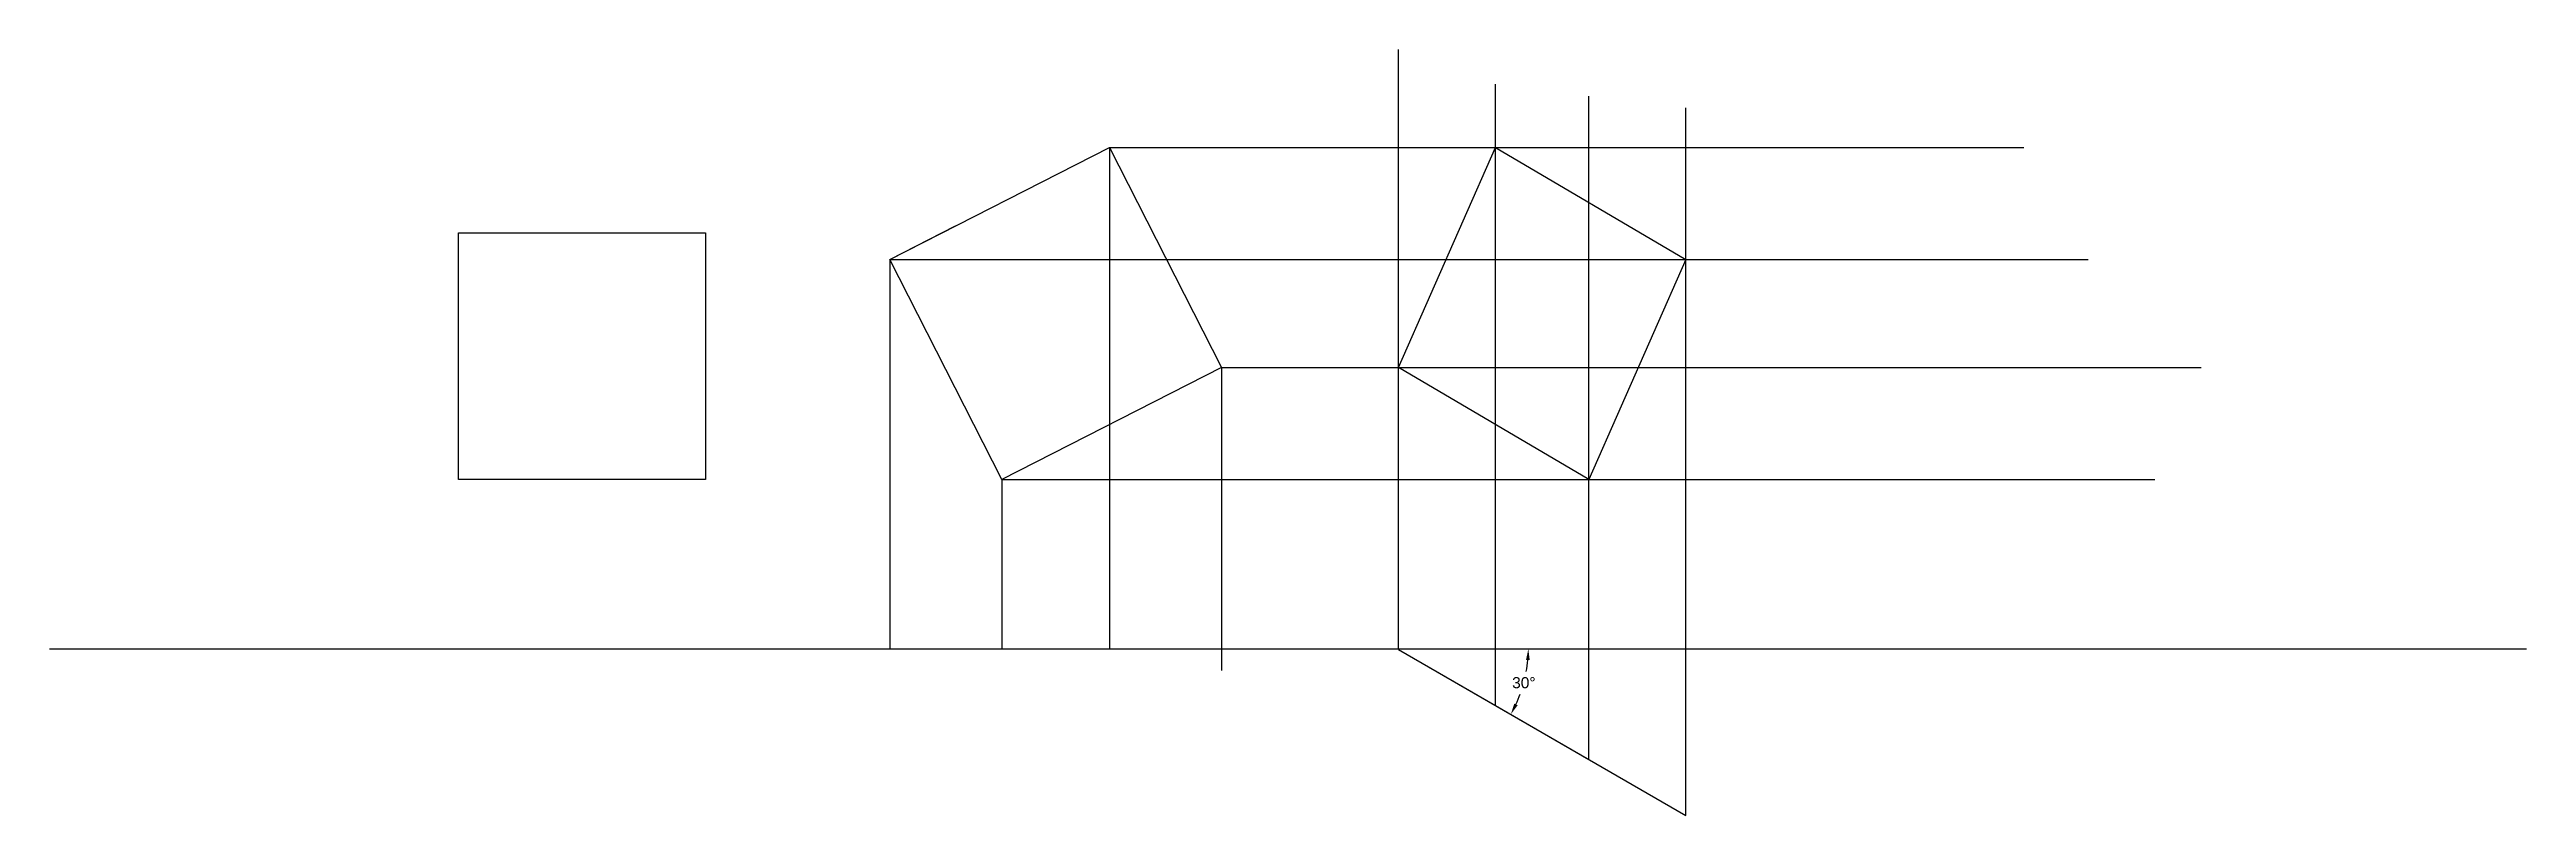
# Model space of a CAD drawing. Header units: millimetres. Extents: x 24 to 426, y 73 to 197.
import ezdxf

# ---------------------------------------------------------------- set-up
doc = ezdxf.new("R2010")
doc.units = ezdxf.units.MM
doc.header["$MEASUREMENT"] = 0
doc.styles.get("Standard").update_dxf_attribs({"font": 'arial.ttf'})
doc.dimstyles.get("Standard").update_dxf_attribs({"dimscale": 10, "dimtxt": 0.18, "dimasz": 0.18, "dimexe": 0.18, "dimexo": 0.0625, "dimgap": 0.09, "dimtad": 0, "dimtih": 1, "dimtoh": 1, "dimdec": 4, "dimzin": 0, "dimdsep": 46, "dimtxsty": 'Standard', "dimcen": 0.09, "dimadec": 0, "dimazin": 0, "dimtfac": 1, "dimtdec": 4, "dimtofl": 0, "dimtmove": 0, "dimatfit": 3, "dimfxl": 1, "dimtolj": 1, "dimtzin": 0, "dimarcsym": 0})

# ---------------------------------------------------------------- blocks, each defined once
blk = doc.blocks.new('*D3')
at = {"color": 0, "lineweight": -2, "transparency": 16777216}
for start, end in [(350.0431, 355.1293), (334.8707, 339.8347)]:
    blk.add_arc((242.98, 100.13), 21.18, start, end, dxfattribs=at)
at = {"color": 0, "transparency": 16777216}
for points in [[(263.79, 98.34), (264.39, 98.32), (264.17, 100.13)], [(262.43, 90.99), (261.89, 91.27), (261.33, 89.54)]]:
    blk.add_solid(points, dxfattribs=at)
at = {"layer": 'Defpoints', "color": 0, "transparency": 16777216}
for p in [(24.43, 100.13), (243.1, 100.06), (425.98, 100.13), (262.89, 92.88), (289.7, 73.15)]:
    blk.add_point(p, dxfattribs=at)
at = {"color": 0, "transparency": 16777216, "insert": (263.44, 94.65), "char_height": 1.8, "attachment_point": 5}
blk.add_mtext('\\A1;30°', dxfattribs=at)

msp = doc.modelspace()

# ---------------------------------------------------------------- linework, layer by layer
at = {"color": 244, "true_color": 0x991b1e}
for p, q in [((243.10455, 100.05774), (243.10455, 197.24545)), ((258.84647, 90.96914), (258.84647, 191.65082)), ((273.96216, 82.24209), (273.96216, 189.69009)), ((289.70408, 73.15349), (289.70408, 187.78507)), ((243.10455, 100.05774), (258.84647, 90.96914)), ((258.84647, 90.96914), (273.96216, 82.24209))]:
    msp.add_line(p, q, dxfattribs=at)
at = {"color": 114, "true_color": 0x139b48}
for p, q in [((196.26456, 181.38227), (196.26456, 100.12705)), ((160.63326, 163.20508), (160.63326, 100.12705)), ((214.44175, 145.75097), (214.44175, 96.65449)), ((178.81045, 127.57378), (178.81045, 100.12705))]:
    msp.add_line(p, q, dxfattribs=at)
at = {"color": 52, "true_color": 0xc8c92d}
for p, q in [((196.26456, 181.38227), (344.47875, 181.38227)), ((160.63326, 163.20508), (354.91356, 163.20508)), ((214.44175, 145.75097), (373.27111, 145.75097)), ((178.81045, 127.57378), (365.73485, 127.57378))]:
    msp.add_line(p, q, dxfattribs=at)
at = {"color": 7, "true_color": 0xffffff}
for p, q in [((243.10455, 145.75097), (258.84647, 181.38227)), ((258.84647, 181.38227), (289.70408, 163.20508)), ((289.70408, 163.20508), (273.96216, 127.57378)), ((273.96216, 127.57378), (243.10455, 145.75097)), ((243.10455, 100.05774), (289.70408, 73.15349))]:
    msp.add_line(p, q, dxfattribs=at)
at = {"color": 2, "true_color": 0xf1eb1f}
for p, q in [((160.63326, 163.20508), (171.32265, 168.65824)), ((90.75081, 167.57378), (102.75081, 167.57378))]:
    msp.add_line(p, q, dxfattribs=at)
msp.add_line((24.42775, 100.12705), (425.98186, 100.12705))
for points in [[(160.63326, 163.20508), (196.26456, 181.38227), (214.44175, 145.75097), (178.81045, 127.57378)], [(90.75081, 167.57378), (130.75081, 167.57378), (130.75081, 127.57378), (90.75081, 127.57378)]]:
    msp.add_lwpolyline(points, close=True)

# ---------------------------------------------------------------- dimensions: what is measured, and where the dimension line sits
at = {"color": 244, "true_color": 0x991b1e}
dim = msp.add_angular_dim_2l(base=(262.88776, 92.88286), line1=((24.42775, 100.12705), (425.98186, 100.12705)), line2=((243.10455, 100.05774), (289.70408, 73.15349)), dimstyle='Standard', dxfattribs=at)
dim.commit()
dim.dimension.update_dxf_attribs({"geometry": '*D3', "text_midpoint": (263.4434, 94.64511)})

doc.saveas('drawing.dxf')
